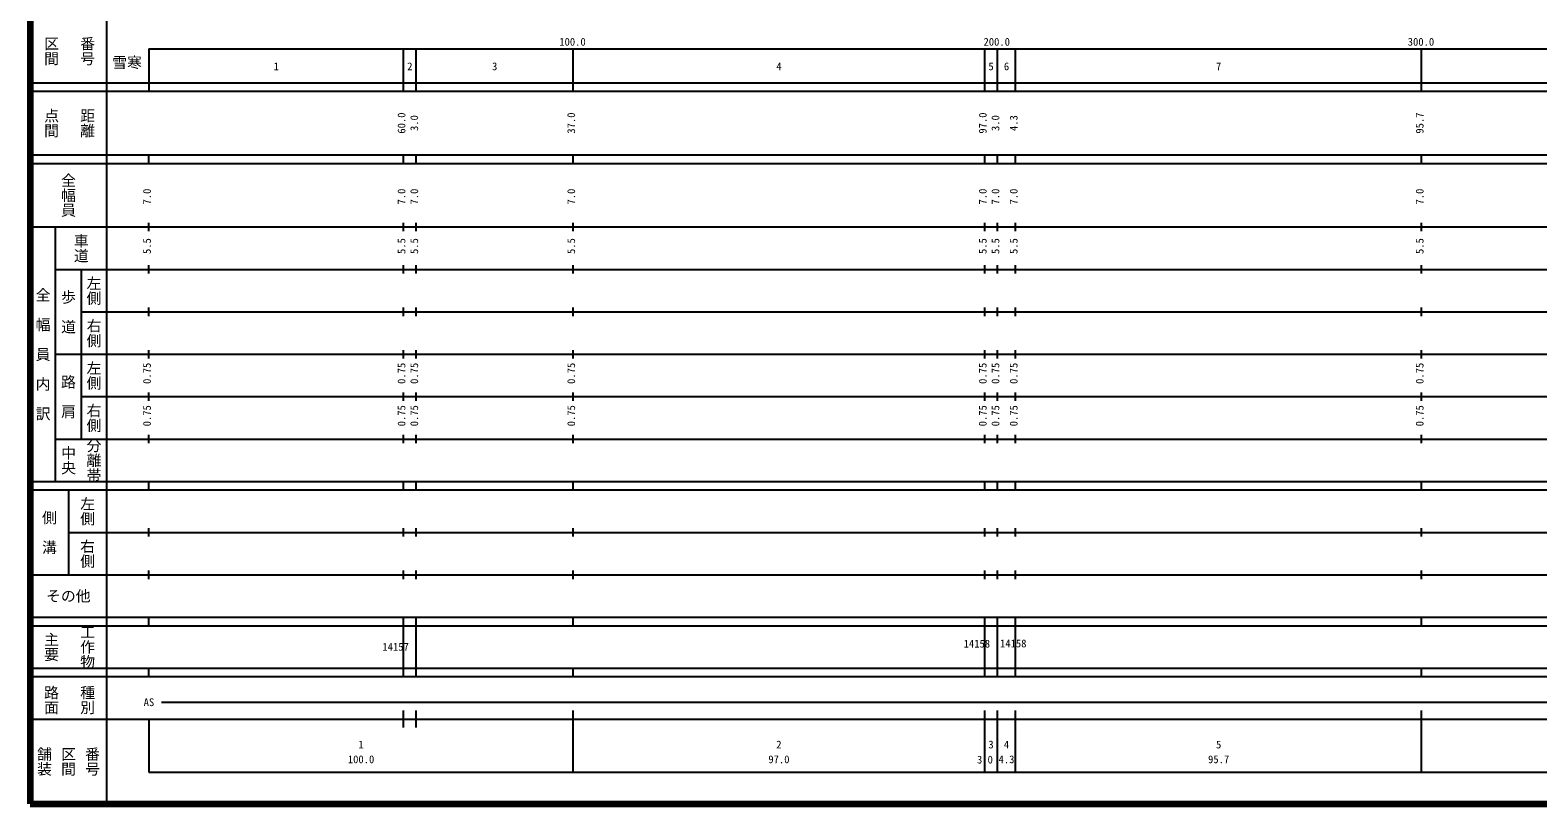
# Model space of a CAD drawing. Units: millimetres on the paper, enlarged 1000 times. Extents: x 40000 to 680000, y 20000 to 380000.
# Drawn here: x 40000 to 395395, y 20000 to 202409 of the extents above; entities that cross this region are included whole.
import ezdxf
from ezdxf.enums import TextEntityAlignment as Align

# ---------------------------------------------------------------- set-up
doc = ezdxf.new("R2010")
doc.units = ezdxf.units.MM
doc.header["$LTSCALE"] = 1000
for name, color, linetype, lineweight in [('M-BGD', 7, 'Continuous', 25), ('M-TTL', 2, 'Continuous', 140), ('M-TTL-BAND', 7, 'Continuous', 25)]:
    doc.layers.add(name, color=color, linetype=linetype, lineweight=lineweight)
doc.styles.add('@ＭＳ ゴシック', font='')
doc.styles.add('ＭＳ ゴシック', font='')
doc.styles.get('@ＭＳ ゴシック').set_extended_font_data('@MS Gothic')
doc.styles.get('ＭＳ ゴシック').set_extended_font_data('MS Gothic')

msp = doc.modelspace()

# ---------------------------------------------------------------- linework, layer by layer
at = {"layer": 'M-TTL'}
for p, q in [((40000, 380000), (40000, 20000)), ((40000, 20000), (680000, 20000))]:
    msp.add_line(p, q, dxfattribs=at)
at = {"layer": 'M-TTL-BAND'}
for p, q in [((58000, 370000), (58000, 20000)), ((68000, 198000), (579000, 198000)), ((68000, 198000), (68000, 188000)), ((128000, 188000), (128000, 198000)), ((131000, 188000), (131000, 198000)), ((168000, 188000), (168000, 198000)), ((265000, 188000), (265000, 198000)), ((268000, 188000), (268000, 198000)), ((272300, 188000), (272300, 198000)), ((368000, 188000), (368000, 198000)), ((40000, 190000), (579000, 190000)), ((40000, 188000), (579000, 188000)), ((40000, 173000), (579000, 173000)), ((40000, 171000), (579000, 171000)), ((68000, 171000), (68000, 173000)), ((128000, 171000), (128000, 173000)), ((131000, 171000), (131000, 173000)), ((168000, 171000), (168000, 173000)), ((265000, 171000), (265000, 173000)), ((268000, 171000), (268000, 173000)), ((272300, 171000), (272300, 173000)), ((368000, 171000), (368000, 173000)), ((68000, 155000), (68000, 157000)), ((128000, 155000), (128000, 157000)), ((131000, 155000), (131000, 157000)), ((168000, 155000), (168000, 157000)), ((265000, 155000), (265000, 157000)), ((268000, 155000), (268000, 157000)), ((272300, 155000), (272300, 157000)), ((368000, 155000), (368000, 157000)), ((40000, 156000), (579000, 156000)), ((46000, 96000), (46000, 156000)), ((46000, 146000), (579000, 146000)), ((52000, 146000), (52000, 106000)), ((68000, 145000), (68000, 147000)), ((128000, 145000), (128000, 147000)), ((131000, 145000), (131000, 147000)), ((168000, 145000), (168000, 147000)), ((265000, 145000), (265000, 147000)), ((268000, 145000), (268000, 147000)), ((272300, 145000), (272300, 147000)), ((368000, 145000), (368000, 147000)), ((52000, 136000), (579000, 136000)), ((68000, 135000), (68000, 137000)), ((128000, 135000), (128000, 137000)), ((131000, 135000), (131000, 137000)), ((168000, 135000), (168000, 137000)), ((265000, 135000), (265000, 137000)), ((268000, 135000), (268000, 137000)), ((272300, 135000), (272300, 137000)), ((368000, 135000), (368000, 137000)), ((46000, 126000), (579000, 126000)), ((68000, 125000), (68000, 127000)), ((128000, 125000), (128000, 127000)), ((131000, 125000), (131000, 127000)), ((168000, 125000), (168000, 127000)), ((265000, 125000), (265000, 127000)), ((268000, 125000), (268000, 127000)), ((272300, 125000), (272300, 127000)), ((368000, 125000), (368000, 127000)), ((52000, 116000), (579000, 116000)), ((68000, 115000), (68000, 117000)), ((128000, 115000), (128000, 117000)), ((131000, 115000), (131000, 117000)), ((168000, 115000), (168000, 117000)), ((265000, 115000), (265000, 117000)), ((268000, 115000), (268000, 117000)), ((272300, 115000), (272300, 117000)), ((368000, 115000), (368000, 117000)), ((68000, 105000), (68000, 107000)), ((128000, 105000), (128000, 107000)), ((131000, 105000), (131000, 107000)), ((168000, 105000), (168000, 107000)), ((265000, 105000), (265000, 107000)), ((268000, 105000), (268000, 107000)), ((272300, 105000), (272300, 107000)), ((368000, 105000), (368000, 107000)), ((46000, 106000), (579000, 106000)), ((40000, 96000), (579000, 96000)), ((68000, 94000), (68000, 96000)), ((128000, 94000), (128000, 96000)), ((131000, 94000), (131000, 96000)), ((168000, 94000), (168000, 96000)), ((265000, 94000), (265000, 96000)), ((268000, 94000), (268000, 96000)), ((272300, 94000), (272300, 96000)), ((368000, 94000), (368000, 96000)), ((40000, 94000), (579000, 94000)), ((49000, 94000), (49000, 74000)), ((49000, 84000), (579000, 84000)), ((68000, 83000), (68000, 85000)), ((128000, 83000), (128000, 85000)), ((131000, 83000), (131000, 85000)), ((168000, 83000), (168000, 85000)), ((265000, 83000), (265000, 85000)), ((268000, 83000), (268000, 85000)), ((272300, 83000), (272300, 85000)), ((368000, 83000), (368000, 85000)), ((68000, 73000), (68000, 75000)), ((128000, 73000), (128000, 75000)), ((131000, 73000), (131000, 75000)), ((168000, 73000), (168000, 75000)), ((265000, 73000), (265000, 75000)), ((268000, 73000), (268000, 75000)), ((272300, 73000), (272300, 75000)), ((368000, 73000), (368000, 75000)), ((40000, 74000), (579000, 74000)), ((40000, 64000), (579000, 64000)), ((68000, 62000), (68000, 64000)), ((128000, 62000), (128000, 64000)), ((131000, 62000), (131000, 64000)), ((168000, 62000), (168000, 64000)), ((265000, 62000), (265000, 64000)), ((268000, 62000), (268000, 64000)), ((272300, 62000), (272300, 64000)), ((368000, 62000), (368000, 64000)), ((40000, 62000), (579000, 62000)), ((128000, 52000), (128000, 62000)), ((131000, 52000), (131000, 62000)), ((265000, 52000), (265000, 62000)), ((268000, 52000), (268000, 62000)), ((268000, 52000), (268000, 62000)), ((272300, 52000), (272300, 62000)), ((40000, 52000), (579000, 52000)), ((40000, 50000), (579000, 50000)), ((68000, 50000), (68000, 52000)), ((128000, 50000), (128000, 52000)), ((131000, 50000), (131000, 52000)), ((168000, 50000), (168000, 52000)), ((265000, 50000), (265000, 52000)), ((268000, 50000), (268000, 52000)), ((272300, 50000), (272300, 52000)), ((368000, 50000), (368000, 52000)), ((71000, 44000), (565000, 44000)), ((40000, 40000), (579000, 40000)), ((68000, 40000), (68000, 27500)), ((128000, 38000), (128000, 42000)), ((131000, 38000), (131000, 42000)), ((168000, 27500), (168000, 42000)), ((265000, 27500), (265000, 42000)), ((268000, 27500), (268000, 42000)), ((272300, 27500), (272300, 42000)), ((368000, 27500), (368000, 42000)), ((68000, 27500), (579000, 27500))]:
    msp.add_line(p, q, dxfattribs=at)

# ---------------------------------------------------------------- texts
at = {"layer": 'M-BGD', "style": 'ＭＳ ゴシック'}
msp.add_text('雪寒', height=2566, dxfattribs=at).set_placement((66347, 192736), align=Align.BOTTOM_RIGHT)
at = {"layer": 'M-TTL-BAND', "style": '@ＭＳ ゴシック'}
for s, p in [('区間', (45000, 197500)), ('番号', (53500, 197500)), ('点間', (45000, 180500)), ('距離', (53500, 180500)), ('全幅員', (49000, 163500)), ('車道', (52000, 151000)), ('左側', (55000, 141000)), ('全\u3000幅\u3000員\u3000内\u3000訳', (43000, 126000)), ('歩\u3000道', (49000, 136000)), ('右側', (55000, 131000)), ('路\u3000肩', (49000, 116000)), ('左側', (55000, 121000)), ('右側', (55000, 111000)), ('中央', (49000, 101000)), ('分離帯', (55000, 101000)), ('側\u3000溝', (44500, 84000)), ('左側', (53500, 89000)), ('右側', (53500, 79000)), ('工作物', (53500, 57000)), ('主要', (45000, 57000)), ('路面', (45000, 44500)), ('種別', (53500, 44500)), ('舗装', (43333, 30000)), ('区間', (49000, 30000)), ('番号', (54667, 30000))]:
    msp.add_text(s, height=2566, rotation=270, dxfattribs=at).set_placement(p, align=Align.MIDDLE_CENTER)
at = {"layer": 'M-TTL-BAND', "style": 'ＭＳ ゴシック'}
for s, p in [('100.0', (167844, 198195)), ('200.0', (267844, 198195)), ('300.0', (367844, 198195)), ('1', (98000, 192405)), ('2', (129500, 192405)), ('3', (149500, 192405)), ('4', (216500, 192405)), ('5', (266500, 192405)), ('6', (270150, 192405)), ('7', (320150, 192405)), ('AS', (68000, 42500)), ('1', (118000, 32523)), ('2', (216500, 32523)), ('3', (266500, 32523)), ('4', (270150, 32523)), ('5', (320150, 32523)), ('100.0', (118000, 29033)), ('97.0', (216500, 29033)), ('3.0', (265061, 28964)), ('4.3', (270150, 29033)), ('95.7', (320150, 29033))]:
    msp.add_text(s, height=1833, dxfattribs=at).set_placement(p, align=Align.BOTTOM_CENTER)
for s, p in [('60.0', (129000, 180500)), ('3.0', (132000, 180500)), ('37.0', (169000, 180500)), ('97.0', (266000, 180500)), ('3.0', (269000, 180500)), ('4.3', (273300, 180500)), ('95.7', (369000, 180500)), ('7.0', (69000, 163174)), ('7.0', (129000, 163174)), ('7.0', (132000, 163174)), ('7.0', (169000, 163174)), ('7.0', (266000, 163174)), ('7.0', (269000, 163174)), ('7.0', (273300, 163174)), ('7.0', (369000, 163174)), ('5.5', (69000, 151500)), ('5.5', (129000, 151500)), ('5.5', (132000, 151500)), ('5.5', (169000, 151500)), ('5.5', (266000, 151500)), ('5.5', (269000, 151500)), ('5.5', (273300, 151500)), ('5.5', (369000, 151500)), ('0.75', (69000, 121500)), ('0.75', (129000, 121500)), ('0.75', (132000, 121500)), ('0.75', (169000, 121500)), ('0.75', (266000, 121500)), ('0.75', (269000, 121500)), ('0.75', (273300, 121500)), ('0.75', (369000, 121500)), ('0.75', (69000, 111500)), ('0.75', (129000, 111500)), ('0.75', (132000, 111500)), ('0.75', (169000, 111500)), ('0.75', (266000, 111500)), ('0.75', (269000, 111500)), ('0.75', (273300, 111500)), ('0.75', (369000, 111500))]:
    msp.add_text(s, height=1833, rotation=90, dxfattribs=at).set_placement(p, align=Align.BOTTOM_CENTER)
msp.add_text('その他', height=2566, dxfattribs=at).set_placement((49000, 69000), align=Align.MIDDLE_CENTER)
for s, p in [('14157', (123028, 55560)), ('14158', (260041, 56299)), ('14158', (268621, 56350))]:
    msp.add_text(s, height=1833, dxfattribs=at).set_placement(p, align=Align.BOTTOM_LEFT)

doc.saveas('drawing.dxf')
